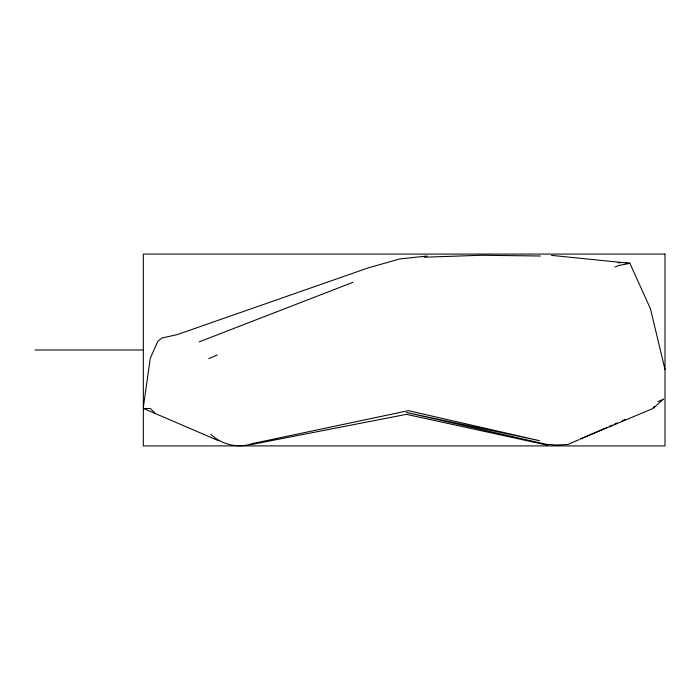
<?xml version="1.0" encoding="UTF-8"?>
<svg xmlns="http://www.w3.org/2000/svg" width="700" height="700" viewBox="0 0 700 700"><rect width="100%" height="100%" fill="white"/><g stroke="black" fill="none" stroke-linecap="round" stroke-linejoin="round"><path stroke-width="1.05" d="M143.343 407.321L150.264 358.312L157.85 341.25L161.761 338.082L177.494 334.521L368.104 267.925L399.892 258.93L427.166 256.034M657.886 401.73L663.696 398.991L653.117 408.406L580.423 439.014L607.285 427.289M579.233 439.512L567.822 444.526L556.316 444.981L546.035 444.255L406.324 412.484L539.464 440.668L408.336 410.664L252.376 443.608C238.017 448.63 221.734 444.701 210.796 434.271M609.271 426.422L612.264 425.119M614.25 424.252L617.234 422.949M622.204 420.779L625.188 419.475M653.048 407.321L655.034 406.455M208.775 358.645L217.28 355.023M614.863 267.024L618.511 265.562L629.895 263.314L650.466 308.805L665 369.495M199.202 341.854L352.993 282.31M250.145 444.762L406.376 414.348L547.864 445.252M424.078 257.233L481.267 255.255L540.347 256.016M35 350L143.343 350M618.056 262.71L620.209 262.824M625.59 263.095L629.895 263.314L551.512 255.369M155.4 413.569L143.588 408.555L150.343 408.476L155.4 413.569L218.907 440.877M665 254.082L143.343 254.082L143.343 445.918L665 445.918L665 254.082"/></g></svg>
